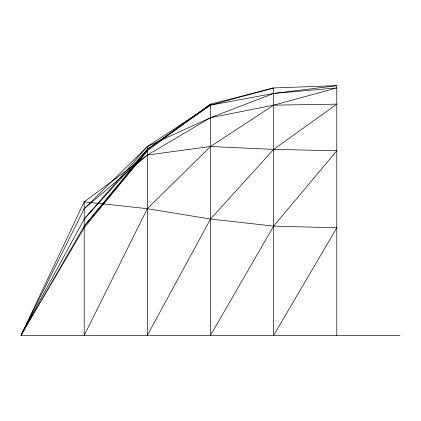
<?xml version="1.0" encoding="UTF-8"?>
<svg xmlns="http://www.w3.org/2000/svg" width="421" height="421" viewBox="0 0 421 421"><rect width="100%" height="100%" fill="white"/><g stroke="black" fill="none" stroke-linecap="round" stroke-linejoin="round"><path stroke-width="0.63" d="M336.8 335.337L336.8 85.663L273.65 87.942L210.5 105.166L147.35 146.503L84.2 208.69L21.05 335.337L399.95 335.337M84.2 219.052L147.35 149.392L210.5 105.166L273.65 93.441L336.8 87.942L273.65 105.166L210.5 117.701L147.35 146.503L84.2 219.052L21.05 335.337L84.2 201.833L147.35 155.044L210.5 117.701L273.65 93.441L336.8 85.663M84.2 208.69L147.35 155.044L210.5 146.503L273.65 149.392L336.8 150.755L273.65 226.114L210.5 335.337L210.5 104.145L147.35 149.392L84.2 226.114L21.05 335.337L84.2 227.814L147.35 150.755L210.5 104.145L273.65 87.942L273.65 335.337L336.8 227.814L273.65 226.114L210.5 219.052L147.35 208.69L84.2 201.833L84.2 335.337L147.35 208.69L210.5 146.503L273.65 105.166L336.8 104.145L273.65 149.392L210.5 219.052L147.35 335.337L147.35 146.503M84.2 226.114L147.35 150.755"/></g></svg>
